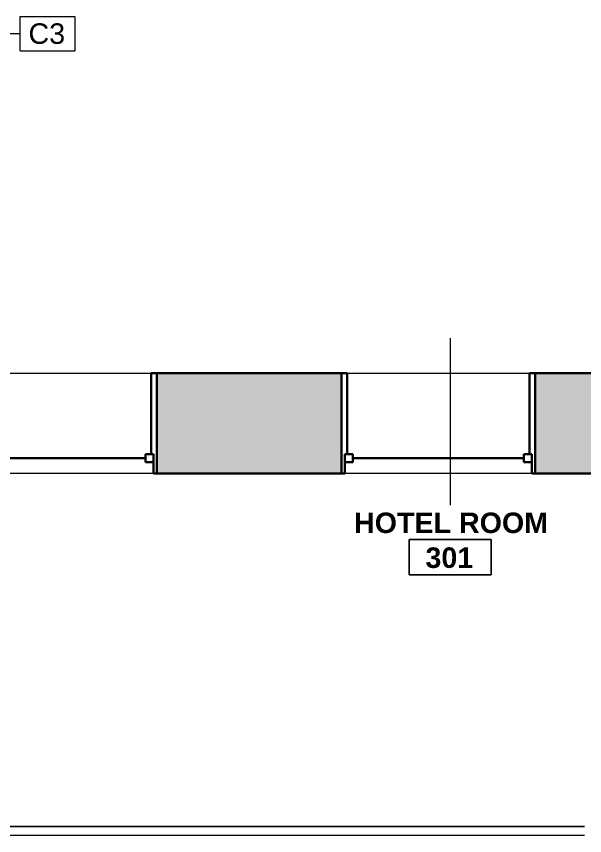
# Model space of a CAD drawing. Header units: inches. Extents: x -1176 to 1474, y -2632 to 978.
# Drawn here: x 935.5 to 1060.3, y 12.3 to 192.3 of the extents above; entities that cross this region are included whole.
import ezdxf

# ---------------------------------------------------------------- set-up
doc = ezdxf.new("R2010")
doc.units = ezdxf.units.IN
doc.header["$MEASUREMENT"] = 0
for name, color, linetype, lineweight in [('A-ANNO-KEYN', 231, 'Continuous', 9), ('A-AREA-IDEN', 2, 'Continuous', 9), ('A-FLOR-HRAL', 11, 'Continuous', 18), ('A-GLAZ', 151, 'Continuous', 18), ('A-WALL', 113, 'Continuous', 18), ('A-WALL-PATT', 111, 'Continuous', 18)]:
    doc.layers.add(name, color=color, linetype=linetype, lineweight=lineweight)
doc.styles.add('Arial', font='arial.ttf', dxfattribs={"height": 4.5})
doc.styles.add('Swis721 Lt BT_B', font='', dxfattribs={"height": 4.5})
doc.styles.get('Swis721 Lt BT_B').set_extended_font_data('Swis721 Lt BT', bold=True)

# ---------------------------------------------------------------- blocks, each defined once
blk = doc.blocks.new('Top Rail Type - Top Rail_Internal_-6920603-3rd Floor Construction')
at = {"layer": 'A-FLOR-HRAL', "lineweight": 9}
for p, q in [((898.9, 14.32), (1060.27, 14.32)), ((1060.27, 12.32), (898.9, 12.32))]:
    blk.add_line(p, q, dxfattribs=at)
blk = doc.blocks.new('Top Rail Type - Top Rail_Internal_-V5-3rd Floor Construction')
at = {"layer": 'A-FLOR-HRAL', "lineweight": 9}
for p, q in [((1060.27, 14.32), (898.9, 14.32)), ((1060.27, 12.32), (898.9, 12.32))]:
    blk.add_line(p, q, dxfattribs=at)
blk = doc.blocks.new('Double Hung - side window 3_ 6_5_ x 5_ 6_ 2-5312470-3rd Floor Construction')
at = {"layer": 'A-GLAZ', "color": 8, "lineweight": 30}
for p, q in [((-21.25, 11), (-20.5, 11)), ((-20.5, 6.75), (-20.5, 11)), ((20.5, 6.75), (20.5, 11)), ((21.25, 11), (20.5, 11)), ((-20.5, 8.5), (-20.5, 6.75)), ((-20.5, 8.5), (-18.75, 8.5)), ((-18.75, 8.5), (-18.75, 6.75)), ((-18.75, 7.625), (18.75, 7.625)), ((18.75, 8.5), (18.75, 6.75)), ((20.5, 8.5), (18.75, 8.5)), ((20.5, 8.5), (20.5, 6.75)), ((-20.5, 6.75), (-18.75, 6.75)), ((-20.5, 6.75), (-20, 6.75)), ((-20, -11), (-20, 6.75)), ((20.5, 6.75), (18.75, 6.75)), ((20, 6.75), (20.5, 6.75)), ((20, 6.75), (20, -11)), ((-20, -11), (-21.25, -11)), ((20, -11), (21.25, -11))]:
    blk.add_line(p, q, dxfattribs=at)
blk = doc.blocks.new('Room Tag - Room Name and Number-3379422-3rd Floor Construction')
at = {"layer": 'A-AREA-IDEN'}
for p, q in [((-0.1881, -0.1636), (-0.1881, -0.0018)), ((-0.1881, -0.0018), (0.1869, -0.0018)), ((0.1869, -0.0018), (-0.1881, -0.0018)), ((-0.1881, -0.0018), (-0.1881, -0.1636)), ((0.1869, -0.0018), (0.1869, -0.1636)), ((0.1869, -0.1636), (0.1869, -0.0018)), ((0.1869, -0.1636), (-0.1881, -0.1636)), ((-0.1881, -0.1636), (0.1869, -0.1636))]:
    blk.add_line(p, q, dxfattribs=at)
blk = doc.blocks.new('Keynote Tag - Keynote Number - Boxed-135510-3rd Floor Construction')
at = {"layer": 'A-ANNO-KEYN'}
for p, q in [((-0.125, -0.0792), (-0.125, 0.0781)), ((-0.125, 0.0781), (0.125, 0.0781)), ((0.125, 0.0781), (0.125, -0.0792)), ((-0.125, -0.0792), (0.125, -0.0792))]:
    blk.add_line(p, q, dxfattribs=at)

msp = doc.modelspace()

# ---------------------------------------------------------------- hatches: boundary and pattern name
at = {"layer": 'A-WALL-PATT'}
h = msp.add_hatch(color=250, dxfattribs=at)
h.paths.add_polyline_path([(1182.52, 91.89), (1263.74, 91.89), (1263.74, 113.89), (1161.83, 113.89), (1161.83, 91.89)], flags=0)
h.paths.add_polyline_path([(1329.15, 91.89), (1329.15, 113.89), (1290.24, 113.89), (1290.24, 91.89)], flags=0)
h.paths.add_polyline_path([(635.43, 91.89), (635.43, 113.89), (562.75, 113.89), (562.75, 91.89), (584.42, 91.89)], flags=0)
h.paths.add_polyline_path([(677.93, 91.89), (756.84, 91.89), (756.84, 113.89), (677.93, 113.89)], flags=0)
h.paths.add_polyline_path([(495.15, 91.89), (520.25, 91.89), (520.25, 113.89), (495.15, 113.89)], flags=0)
h.paths.add_polyline_path([(799.34, 91.89), (848.01, 91.89), (848.01, 113.89), (799.34, 113.89)], flags=0)
h.paths.add_polyline_path([(1120.9, 91.89), (1120.9, 113.89), (1049.4, 113.89), (1049.4, 91.89)], flags=0)
h.paths.add_polyline_path([(1006.9, 91.89), (1006.9, 113.89), (966.34, 113.89), (966.34, 91.89)], flags=0)
h.paths.add_polyline_path([(923.84, 91.89), (923.84, 113.89), (890.51, 113.89), (890.51, 91.89)], flags=0)

# ---------------------------------------------------------------- linework, layer by layer
at = {"layer": 'A-ANNO-KEYN'}
msp.add_line((933.88, 188.5), (936.31, 188.5), dxfattribs=at)
at = {"layer": 'A-AREA-IDEN'}
msp.add_line((1030.78, 121.56), (1030.78, 84.92), dxfattribs=at)
at = {"layer": 'A-WALL', "lineweight": 9}
for p, q in [((923.84, 113.89), (966.34, 113.89)), ((1006.9, 113.89), (1049.4, 113.89)), ((966.34, 91.89), (923.84, 91.89)), ((1049.4, 91.89), (1006.9, 91.89))]:
    msp.add_line(p, q, dxfattribs=at)
at = {"layer": 'A-WALL', "color": 8, "lineweight": 30}
for p, q in [((966.34, 91.89), (966.34, 113.89)), ((966.34, 113.89), (1006.9, 113.89)), ((1006.9, 91.89), (1006.9, 113.89)), ((1049.4, 91.89), (1049.4, 113.89)), ((1090.24, 113.89), (1049.4, 113.89)), ((966.34, 91.89), (1006.9, 91.89)), ((1120.9, 91.89), (1049.4, 91.89))]:
    msp.add_line(p, q, dxfattribs=at)

# ---------------------------------------------------------------- block references
at = {"layer": 'A-ANNO-KEYN', "xscale": 47.99999999999997, "yscale": 47.99999999999997, "zscale": 47.99999999999997}
msp.add_blockref('Keynote Tag - Keynote Number - Boxed-135510-3rd Floor Construction', (942.31, 188.53), dxfattribs=at)
at = {"layer": 'A-AREA-IDEN', "xscale": 47.99999999999997, "yscale": 47.99999999999997, "zscale": 47.99999999999997}
msp.add_blockref('Room Tag - Room Name and Number-3379422-3rd Floor Construction', (1030.77, 77.44), dxfattribs=at)
at = {"layer": 'A-FLOR-HRAL', "lineweight": 9}
for name in ['Top Rail Type - Top Rail_Internal_-6920603-3rd Floor Construction', 'Top Rail Type - Top Rail_Internal_-V5-3rd Floor Construction']:
    msp.add_blockref(name, (0, 0), dxfattribs=at)
at = {"layer": 'A-GLAZ', "rotation": 180}
for p in [(945.09, 102.89), (1028.15, 102.89)]:
    msp.add_blockref('Double Hung - side window 3_ 6_5_ x 5_ 6_ 2-5312470-3rd Floor Construction', p, dxfattribs=at)

# ---------------------------------------------------------------- texts
at = {"layer": 'A-ANNO-KEYN', "insert": (938.17, 190.75), "char_height": 4.5, "width": 9.8475, "attachment_point": 1, "style": 'Arial'}
msp.add_mtext('C3', dxfattribs=at)
at = {"layer": 'A-AREA-IDEN', "char_height": 4.5, "attachment_point": 1, "style": 'Swis721 Lt BT_B'}
for s, insert, width in [('HOTEL ROOM', (1009.65, 83.29), 51.0555), ('301', (1025.33, 75.63), 12.726)]:
    msp.add_mtext(s, dxfattribs=dict(at, insert=insert, width=width))

doc.saveas('drawing.dxf')
